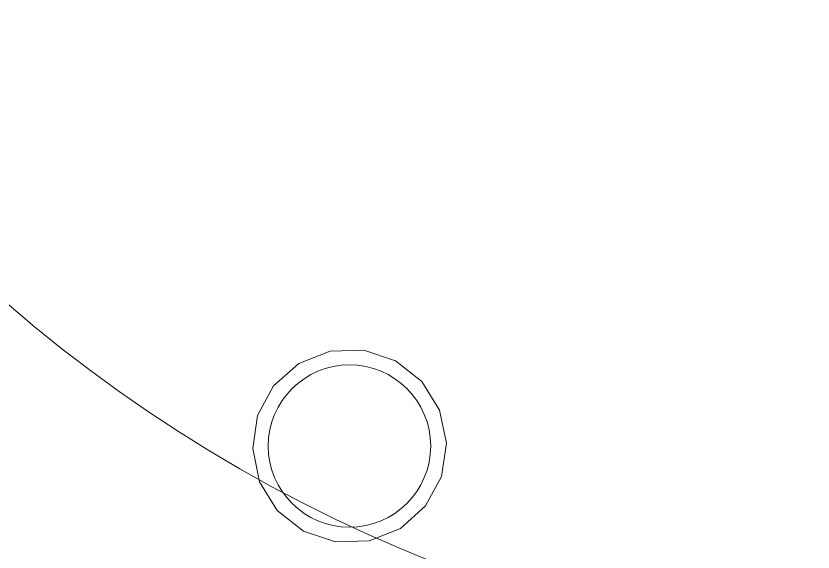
# Model space of a CAD drawing. Header units: metres. Extents: x 15 to 69.3, y -12.4 to 16.4.
# Drawn here: x 17.3564 to 17.4154, y 13.4627 to 13.5024 of the extents above; entities that cross this region are included whole.
import ezdxf

# ---------------------------------------------------------------- set-up
doc = ezdxf.new("R2010")
doc.units = ezdxf.units.M
doc.layers.add('A-ANNO-NOTE', color=7, linetype='Continuous', lineweight=5)
doc.layers.add('P-SANR-FIXT', color=7, linetype='Continuous', lineweight=5)

# ---------------------------------------------------------------- blocks, each defined once
blk = doc.blocks.new('UT_Purificador de água para cozinha - UT_Purificador de água para cozinha-3520486-TÉRREO')
at = {"layer": 'P-SANR-FIXT', "color": 8, "true_color": 0x808080, "flags": 128}
for points in [[(-0.09170292062346866, -0.04910162661626739), (-0.09365124865189238, -0.04756019978891557), (-0.09496030362424242, -0.0454373610795028), (-0.09546312269646509, -0.04299332936306404), (-0.09509982020273434, -0.04053046210971969), (-0.09392222650534324, -0.03834772219659557), (-0.09205771454760435, -0.03668820621389447), (-0.08974049333717109, -0.03576901730138498), (-0.08724493709482785, -0.03569923206559754), (-0.08488762992785603, -0.03648333708384505)], [(-0.08488762992785603, -0.03648333708384505), (-0.08724493709482785, -0.03569923206559752), (-0.08974049333717105, -0.03576901730138498), (-0.09205771454760431, -0.03668820621389444), (-0.09392222650534325, -0.03834772219659557), (-0.09509982020273439, -0.04053046210971969), (-0.09546312269646509, -0.04299332936306406), (-0.09496030362424242, -0.04543736107950282), (-0.09365124865189238, -0.0475601997889156), (-0.09170292062346866, -0.04910162661626739)], [(-0.09170292062346866, -0.04910162661626739), (-0.09365124865189238, -0.04756019978891557), (-0.09496030362424242, -0.0454373610795028), (-0.09546312269646509, -0.04299332936306404), (-0.09509982020273434, -0.04053046210971969), (-0.09392222650534324, -0.03834772219659557), (-0.09205771454760435, -0.03668820621389447), (-0.08974049333717109, -0.03576901730138498), (-0.08724493709482785, -0.03569923206559754), (-0.08488762992785603, -0.03648333708384505)], [(-0.08488762992785603, -0.03648333708384505), (-0.08724493709482785, -0.03569923206559752), (-0.08974049333717105, -0.03576901730138498), (-0.09205771454760431, -0.03668820621389444), (-0.09392222650534325, -0.03834772219659557), (-0.09509982020273439, -0.04053046210971969), (-0.09546312269646509, -0.04299332936306406), (-0.09496030362424242, -0.04543736107950282), (-0.09365124865189238, -0.0475601997889156), (-0.09170292062346866, -0.04910162661626739)], [(-0.08488762992785603, -0.03648333708384505), (-0.08293872348750667, -0.03802541375615262), (-0.0816304731304372, -0.04014703268486213), (-0.08112743974944424, -0.04259121042248184), (-0.08148989006286889, -0.04505197228437047), (-0.0826676854630341, -0.04723643296543978), (-0.08453294154221958, -0.04889682253313563), (-0.08684962403652303, -0.04981585725482053), (-0.08934442965687055, -0.04988590683204597), (-0.09170292062346866, -0.04910162661626739)], [(-0.09170292062346866, -0.04910162661626739), (-0.08934442965687052, -0.04988590683204597), (-0.08684962403652305, -0.04981585725482052), (-0.08453294154221958, -0.04889682253313563), (-0.0826676854630341, -0.04723643296543978), (-0.08148989006286887, -0.04505197228437047), (-0.08112743974944425, -0.04259121042248184), (-0.0816304731304372, -0.04014703268486213), (-0.08293872348750665, -0.03802541375615262), (-0.08488762992785603, -0.03648333708384505)], [(-0.08488762992785603, -0.03648333708384505), (-0.08293872348750667, -0.03802541375615262), (-0.0816304731304372, -0.04014703268486213), (-0.08112743974944424, -0.04259121042248184), (-0.08148989006286889, -0.04505197228437047), (-0.0826676854630341, -0.04723643296543978), (-0.08453294154221958, -0.04889682253313563), (-0.08684962403652303, -0.04981585725482053), (-0.08934442965687055, -0.04988590683204597), (-0.09170292062346866, -0.04910162661626739)], [(-0.09170292062346866, -0.04910162661626739), (-0.08934442965687052, -0.04988590683204597), (-0.08684962403652305, -0.04981585725482052), (-0.08453294154221958, -0.04889682253313563), (-0.0826676854630341, -0.04723643296543978), (-0.08148989006286887, -0.04505197228437047), (-0.08112743974944425, -0.04259121042248184), (-0.0816304731304372, -0.04014703268486213), (-0.08293872348750665, -0.03802541375615262), (-0.08488762992785603, -0.03648333708384505)]]:
    blk.add_lwpolyline(points, dxfattribs=at)
at = {"layer": 'P-SANR-FIXT', "color": 8, "true_color": 0x808080}
for centre, radius, start, end in [((-0.08828824046064855, -0.04278705483582675), 0.006009414016847512, 89.99900468453957, 269.9990046845391), ((-0.08828824046064855, -0.04278705483582675), 0.006009414016847512, 89.9990046845393, 269.9990046845387), ((-0.08828824046064855, -0.04278705483582675), 0.006009414016847512, 89.99900468453957, 269.9990046845391), ((-0.08828824046064855, -0.04278705483582675), 0.006009414016847512, 89.9990046845393, 269.9990046845387), ((-0.08828824046064858, -0.0427870548358267), 0.006009414016847276, 269.9990046845403, 89.99900468453986), ((-0.08828824046064858, -0.0427870548358267), 0.006009414016847276, 269.9990046845399, 89.99900468453943), ((-0.08828824046064858, -0.0427870548358267), 0.006009414016847276, 269.9990046845403, 89.99900468453986), ((-0.08828824046064858, -0.0427870548358267), 0.006009414016847276, 269.9990046845399, 89.99900468453943)]:
    blk.add_arc(centre, radius, start, end, dxfattribs=at)
blk = doc.blocks.new('Marcador de Tubulação Circular Century 2 - Sobe-874581-TÉRREO')
at = {"layer": 'A-ANNO-NOTE'}
blk.add_circle((0.00329198799347687, -0.001268611774459135), 0.005500000000000004, dxfattribs=at)

msp = doc.modelspace()

# ---------------------------------------------------------------- block references
at = {"layer": 'A-ANNO-NOTE', "xscale": 20, "yscale": 20, "zscale": 20}
msp.add_blockref('Marcador de Tubulação Circular Century 2 - Sobe-874581-TÉRREO', (17.36190186870035, 13.58970174674196), dxfattribs=at)
at = {"layer": 'P-SANR-FIXT', "color": 8, "true_color": 0x808080, "rotation": 180}
msp.add_blockref('UT_Purificador de água para cozinha - UT_Purificador de água para cozinha-3520486-TÉRREO', (17.29281091279522, 13.42780630161031), dxfattribs=at)

doc.saveas('drawing.dxf')
